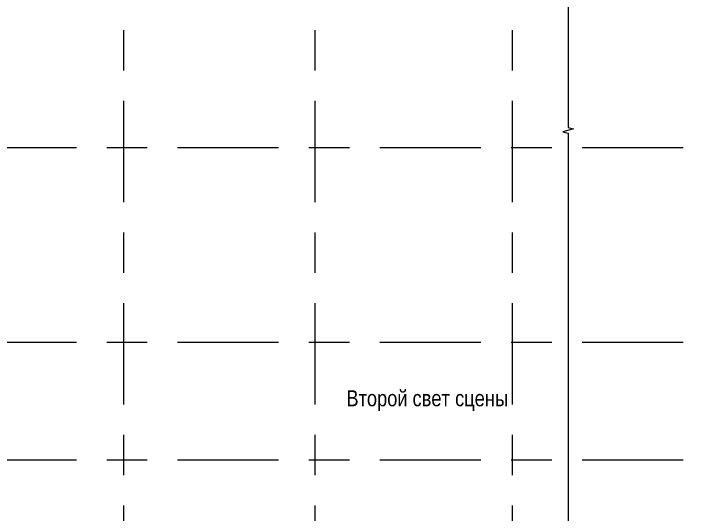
# Model space of a CAD drawing. Header units: millimetres. Extents: x 92932 to 275892, y -43515 to 30371.
# Drawn here: x 202727 to 224189, y -15180 to 532 of the extents above; entities that cross this region are included whole.
import ezdxf

# ---------------------------------------------------------------- set-up
doc = ezdxf.new("R2010")
doc.units = ezdxf.units.MM
doc.linetypes.add('Осевые', pattern=[6350, 1270, -952.5, 3175, -952.5])
for name, color, linetype, lineweight in [('Оси-1', 7, 'Осевые', 9), ('Текстовые примечания', 7, 'Continuous', 9), ('Элементы узлов', 7, 'Continuous', 9)]:
    doc.layers.add(name, color=color, linetype=linetype, lineweight=lineweight)
doc.styles.add('Arial Narrow', font='Arial Narrow.ttf', dxfattribs={"height": 500})

# ---------------------------------------------------------------- blocks, each defined once
blk = doc.blocks.new('Линия разрыва1 - М 200-4771509-План 3-го этажа на отм_ _4_200')
at = {"layer": 'Элементы узлов'}
for p, q in [((-88, 0), (-29546, 0)), ((-44, 170), (-88, 0)), ((45, -172), (-44, 170)), ((90, 0), (45, -172)), ((29546, 0), (90, 0))]:
    blk.add_line(p, q, dxfattribs=at)

msp = doc.modelspace()

# ---------------------------------------------------------------- linework, layer by layer
at = {"layer": 'Оси-1'}
for p, q in [((206177.4, 25417.1), (206177.4, -41737.8)), ((212177.4, 25417.1), (212177.4, -41737.8)), ((218377.4, 25417.1), (218377.4, -41737.8)), ((270417.4, -3682.9), (170811.4, -3682.9)), ((270417.4, -9782.9), (170811.4, -9782.9)), ((270417.4, -13482.9), (170811.4, -13482.9))]:
    msp.add_line(p, q, dxfattribs=at)

# ---------------------------------------------------------------- block references
at = {"layer": 'Элементы узлов', "rotation": 90.0000000000004}
msp.add_blockref('Линия разрыва1 - М 200-4771509-План 3-го этажа на отм_ _4_200', (220132.4, -3128.8), dxfattribs=at)

# ---------------------------------------------------------------- texts
at = {"layer": 'Текстовые примечания', "char_height": 500, "attachment_point": 1, "style": 'Arial Narrow'}
for s, insert, width in [('Второй', (213172, -11288.8), 2324.894), ('\\fArial Narrow|b0|i0|c204|p34|; ', (215090.2, -11288.8), 192.405), ('\\fArial Narrow|b0|i0|c204|p34|; ', (216426.3, -11288.8), 192.405), ('свет', (215248.9, -11288.8), 1427.004), ('сцены', (216585.1, -11288.8), 2036.286)]:
    msp.add_mtext(s, dxfattribs=dict(at, insert=insert, width=width))

doc.saveas('drawing.dxf')
